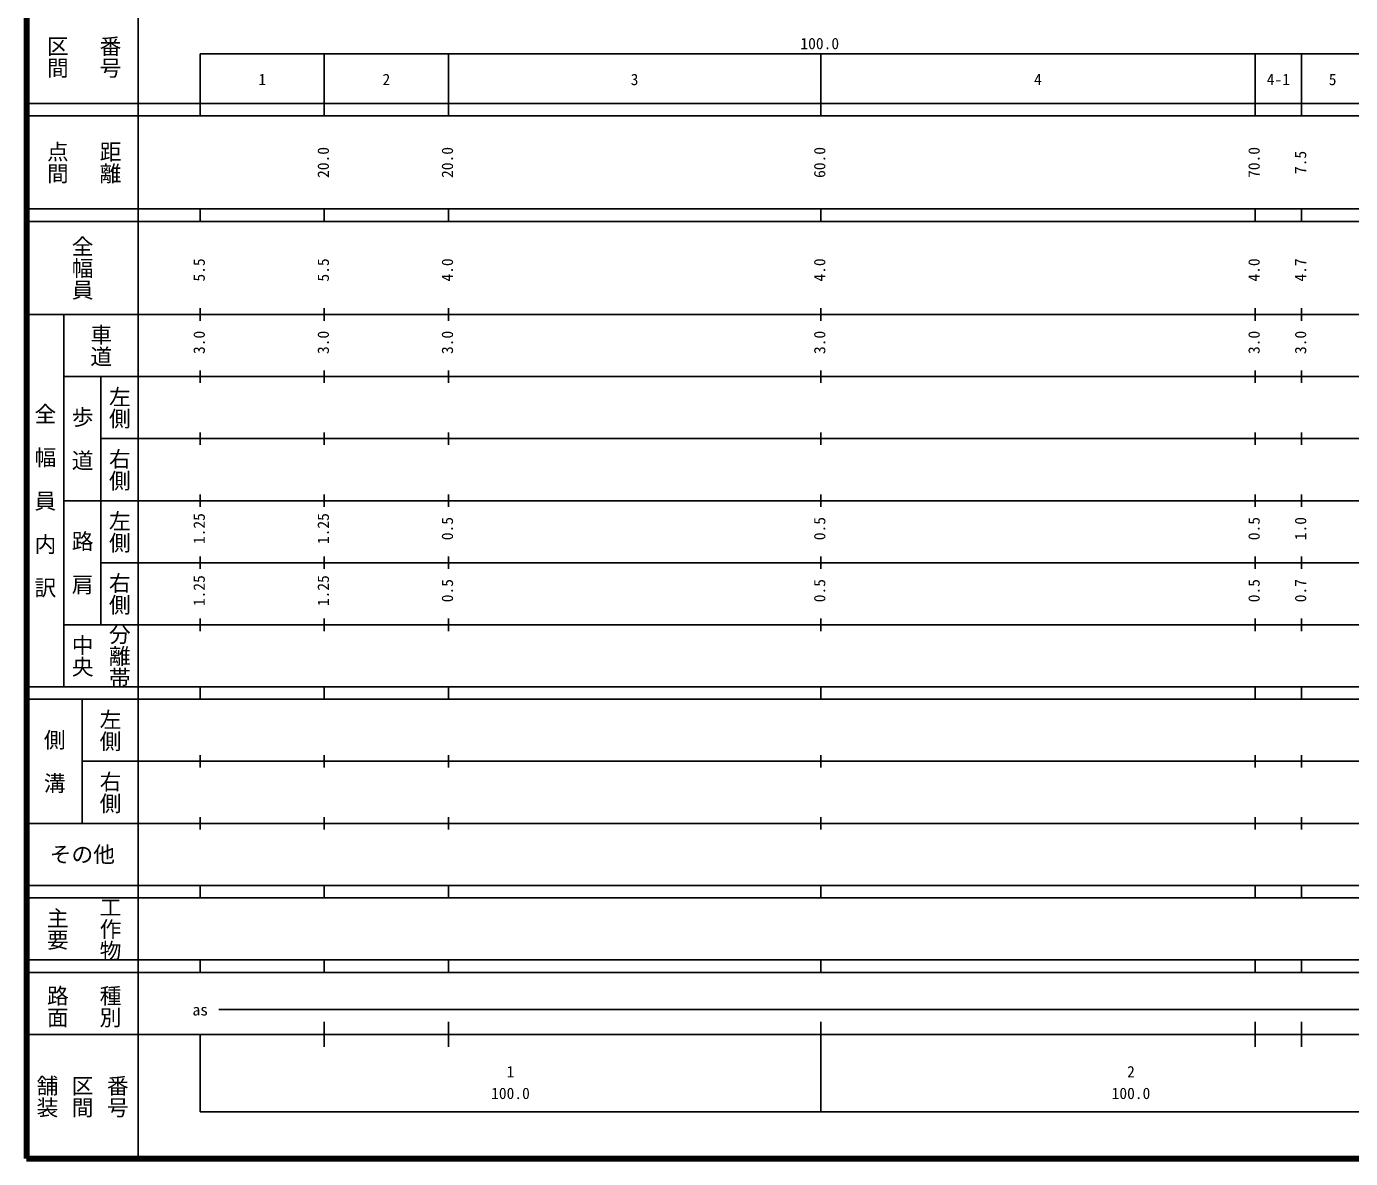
# Model space of a CAD drawing. Units: millimetres on the paper, enlarged 1000 times. Extents: x 40000 to 680000, y 20000 to 380000.
# Drawn here: x 40000 to 253381, y 20000 to 202409 of the extents above; entities that cross this region are included whole.
import ezdxf
from ezdxf.enums import TextEntityAlignment as Align

# ---------------------------------------------------------------- set-up
doc = ezdxf.new("R2010")
doc.units = ezdxf.units.MM
doc.header["$LTSCALE"] = 1000
doc.layers.add('M-TTL', color=2, linetype='Continuous', lineweight=140)
doc.layers.add('M-TTL-BAND', color=7, linetype='Continuous', lineweight=25)
doc.styles.add('@ＭＳ ゴシック', font='')
doc.styles.add('ＭＳ ゴシック', font='')
doc.styles.get('@ＭＳ ゴシック').set_extended_font_data('@MS Gothic')
doc.styles.get('ＭＳ ゴシック').set_extended_font_data('MS Gothic')

msp = doc.modelspace()

# ---------------------------------------------------------------- linework, layer by layer
at = {"layer": 'M-TTL'}
for p, q in [((40000, 380000), (40000, 20000)), ((40000, 20000), (680000, 20000))]:
    msp.add_line(p, q, dxfattribs=at)
at = {"layer": 'M-TTL-BAND'}
for p, q in [((58000, 370000), (58000, 20000)), ((68000, 198000), (579000, 198000)), ((68000, 198000), (68000, 188000)), ((88000, 188000), (88000, 198000)), ((108000, 188000), (108000, 198000)), ((168000, 188000), (168000, 198000)), ((238000, 188000), (238000, 198000)), ((245500, 188000), (245500, 198000)), ((40000, 190000), (579000, 190000)), ((40000, 188000), (579000, 188000)), ((40000, 173000), (579000, 173000)), ((68000, 171000), (68000, 173000)), ((88000, 171000), (88000, 173000)), ((108000, 171000), (108000, 173000)), ((168000, 171000), (168000, 173000)), ((238000, 171000), (238000, 173000)), ((245500, 171000), (245500, 173000)), ((40000, 171000), (579000, 171000)), ((40000, 156000), (579000, 156000)), ((46000, 96000), (46000, 156000)), ((68000, 155000), (68000, 157000)), ((88000, 155000), (88000, 157000)), ((108000, 155000), (108000, 157000)), ((168000, 155000), (168000, 157000)), ((238000, 155000), (238000, 157000)), ((245500, 155000), (245500, 157000)), ((46000, 146000), (579000, 146000)), ((52000, 146000), (52000, 106000)), ((68000, 145000), (68000, 147000)), ((88000, 145000), (88000, 147000)), ((108000, 145000), (108000, 147000)), ((168000, 145000), (168000, 147000)), ((238000, 145000), (238000, 147000)), ((245500, 145000), (245500, 147000)), ((68000, 135000), (68000, 137000)), ((88000, 135000), (88000, 137000)), ((108000, 135000), (108000, 137000)), ((168000, 135000), (168000, 137000)), ((238000, 135000), (238000, 137000)), ((245500, 135000), (245500, 137000)), ((52000, 136000), (579000, 136000)), ((46000, 126000), (579000, 126000)), ((68000, 125000), (68000, 127000)), ((88000, 125000), (88000, 127000)), ((108000, 125000), (108000, 127000)), ((168000, 125000), (168000, 127000)), ((238000, 125000), (238000, 127000)), ((245500, 125000), (245500, 127000)), ((52000, 116000), (579000, 116000)), ((68000, 115000), (68000, 117000)), ((88000, 115000), (88000, 117000)), ((108000, 115000), (108000, 117000)), ((168000, 115000), (168000, 117000)), ((238000, 115000), (238000, 117000)), ((245500, 115000), (245500, 117000)), ((68000, 105000), (68000, 107000)), ((88000, 105000), (88000, 107000)), ((108000, 105000), (108000, 107000)), ((168000, 105000), (168000, 107000)), ((238000, 105000), (238000, 107000)), ((245500, 105000), (245500, 107000)), ((46000, 106000), (579000, 106000)), ((40000, 96000), (579000, 96000)), ((40000, 94000), (579000, 94000)), ((49000, 94000), (49000, 74000)), ((68000, 94000), (68000, 96000)), ((88000, 94000), (88000, 96000)), ((108000, 94000), (108000, 96000)), ((168000, 94000), (168000, 96000)), ((238000, 94000), (238000, 96000)), ((245500, 94000), (245500, 96000)), ((49000, 84000), (579000, 84000)), ((68000, 83000), (68000, 85000)), ((88000, 83000), (88000, 85000)), ((108000, 83000), (108000, 85000)), ((168000, 83000), (168000, 85000)), ((238000, 83000), (238000, 85000)), ((245500, 83000), (245500, 85000)), ((68000, 73000), (68000, 75000)), ((88000, 73000), (88000, 75000)), ((108000, 73000), (108000, 75000)), ((168000, 73000), (168000, 75000)), ((238000, 73000), (238000, 75000)), ((245500, 73000), (245500, 75000)), ((40000, 74000), (579000, 74000)), ((40000, 64000), (579000, 64000)), ((40000, 62000), (579000, 62000)), ((68000, 62000), (68000, 64000)), ((88000, 62000), (88000, 64000)), ((108000, 62000), (108000, 64000)), ((168000, 62000), (168000, 64000)), ((238000, 62000), (238000, 64000)), ((245500, 62000), (245500, 64000)), ((40000, 52000), (579000, 52000)), ((68000, 50000), (68000, 52000)), ((88000, 50000), (88000, 52000)), ((108000, 50000), (108000, 52000)), ((168000, 50000), (168000, 52000)), ((238000, 50000), (238000, 52000)), ((245500, 50000), (245500, 52000)), ((40000, 50000), (579000, 50000)), ((71000, 44000), (565000, 44000)), ((88000, 38000), (88000, 42000)), ((108000, 38000), (108000, 42000)), ((168000, 27500), (168000, 42000)), ((238000, 38000), (238000, 42000)), ((245500, 38000), (245500, 42000)), ((40000, 40000), (579000, 40000)), ((68000, 40000), (68000, 27500)), ((68000, 27500), (579000, 27500))]:
    msp.add_line(p, q, dxfattribs=at)

# ---------------------------------------------------------------- texts
at = {"layer": 'M-TTL-BAND', "style": '@ＭＳ ゴシック'}
for s, p in [('区間', (45000, 197500)), ('番号', (53500, 197500)), ('点間', (45000, 180500)), ('距離', (53500, 180500)), ('全幅員', (49000, 163500)), ('車道', (52000, 151000)), ('左側', (55000, 141000)), ('全\u3000幅\u3000員\u3000内\u3000訳', (43000, 126000)), ('歩\u3000道', (49000, 136000)), ('右側', (55000, 131000)), ('左側', (55000, 121000)), ('路\u3000肩', (49000, 116000)), ('右側', (55000, 111000)), ('分離帯', (55000, 101000)), ('中央', (49000, 101000)), ('左側', (53500, 89000)), ('側\u3000溝', (44500, 84000)), ('右側', (53500, 79000)), ('主要', (45000, 57000)), ('工作物', (53500, 57000)), ('路面', (45000, 44500)), ('種別', (53500, 44500)), ('舗装', (43333, 30000)), ('区間', (49000, 30000)), ('番号', (54667, 30000))]:
    msp.add_text(s, height=2566, rotation=270, dxfattribs=at).set_placement(p, align=Align.MIDDLE_CENTER)
at = {"layer": 'M-TTL-BAND', "style": 'ＭＳ ゴシック'}
for s, p in [('100.0', (167844, 198195)), ('1', (78000, 192405)), ('2', (98000, 192405)), ('3', (138000, 192405)), ('4', (203000, 192405)), ('4-1', (241750, 192405)), ('5', (250500, 192405)), ('as', (68000, 42500)), ('1', (118000, 32523)), ('2', (218000, 32523)), ('100.0', (118000, 29033)), ('100.0', (218000, 29033))]:
    msp.add_text(s, height=1833, dxfattribs=at).set_placement(p, align=Align.BOTTOM_CENTER)
for s, p in [('20.0', (89290, 180500)), ('20.0', (109290, 180500)), ('60.0', (169290, 180500)), ('70.0', (239290, 180500)), ('7.5', (246790, 180500)), ('5.5', (69290, 163174)), ('5.5', (89290, 163174)), ('4.0', (109290, 163174)), ('4.0', (169290, 163174)), ('4.0', (239290, 163174)), ('4.7', (246790, 163174)), ('3.0', (69290, 151500)), ('3.0', (89290, 151500)), ('3.0', (109290, 151500)), ('3.0', (169290, 151500)), ('3.0', (239290, 151500)), ('3.0', (246790, 151500)), ('1.25', (69290, 121500)), ('1.25', (89290, 121500)), ('0.5', (109290, 121500)), ('0.5', (169290, 121500)), ('0.5', (239290, 121500)), ('1.0', (246790, 121500)), ('1.25', (69290, 111500)), ('1.25', (89290, 111500)), ('0.5', (109290, 111500)), ('0.5', (169290, 111500)), ('0.5', (239290, 111500)), ('0.7', (246790, 111500))]:
    msp.add_text(s, height=1833, rotation=90, dxfattribs=at).set_placement(p, align=Align.BOTTOM_CENTER)
msp.add_text('その他', height=2566, dxfattribs=at).set_placement((49000, 69000), align=Align.MIDDLE_CENTER)

doc.saveas('drawing.dxf')
